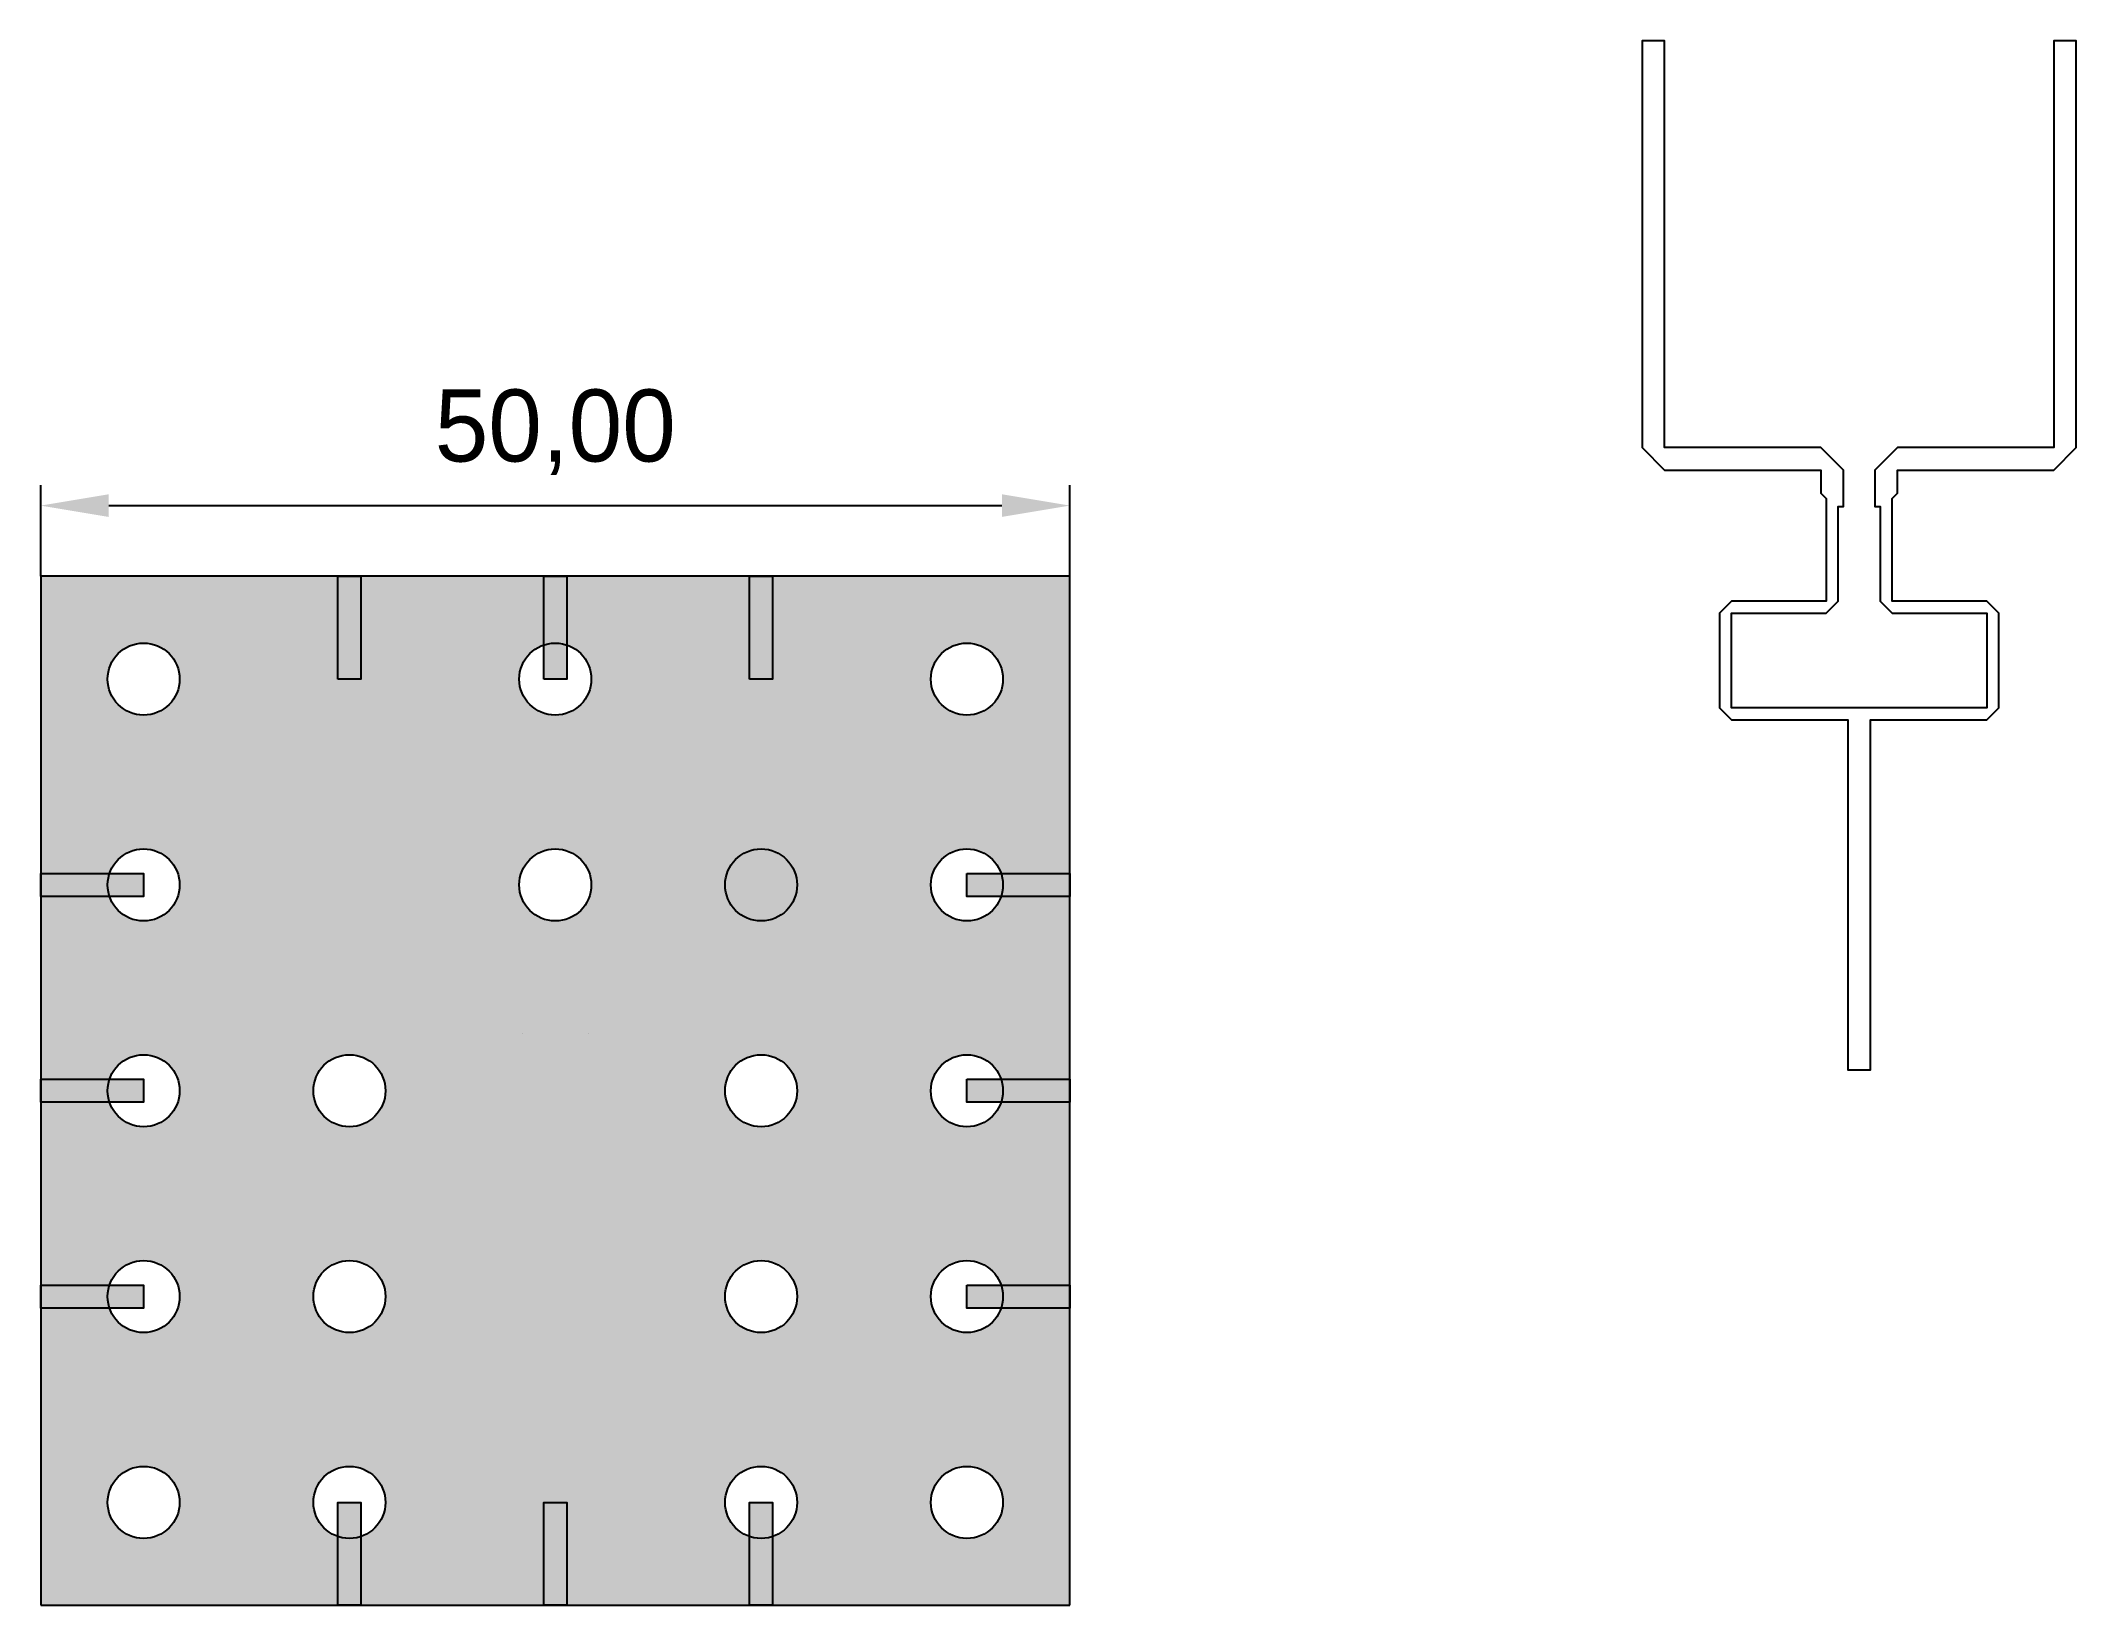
# Model space of a CAD drawing. Header units: millimetres. Extents: x -25 to 73.9, y -25 to 51.
import ezdxf

# ---------------------------------------------------------------- set-up
doc = ezdxf.new("R2010")
doc.units = ezdxf.units.MM
doc.header["$PDSIZE"] = -1
doc.layers.get('0').update_dxf_attribs({"color": 3})
doc.layers.add('cond', color=1, linetype='Continuous')
doc.dimstyles.new('ISO-25', dxfattribs={"dimtxt": 2.5, "dimasz": 2.5, "dimexe": 1.25, "dimexo": 0.625, "dimtad": 1, "dimtxsty": 'Standard', "dimcen": 2.5, "dimadec": 0, "dimazin": 0, "dimtfac": 1, "dimtmove": 0, "dimatfit": 3, "dimfxl": 1, "dimarcsym": 0})

# ---------------------------------------------------------------- blocks, each defined once
blk = doc.blocks.new('*D1')
at = {"color": 0, "lineweight": -2, "transparency": 16777216}
for p, q in [((-25, 25), (-25, 29.431)), ((25, 25), (25, 29.431)), ((-21.698, 28.431), (21.698, 28.431))]:
    blk.add_line(p, q, dxfattribs=at)
at = {"color": 0, "transparency": 16777216}
for points in [[(-21.698, 28.981), (-21.698, 27.881), (-25, 28.431)], [(21.698, 28.981), (21.698, 27.881), (25, 28.431)]]:
    blk.add_solid(points, dxfattribs=at)
at = {"layer": 'Defpoints', "color": 0, "transparency": 16777216}
for p in [(25, 28.431), (-25, 25), (25, 25)]:
    blk.add_point(p, dxfattribs=at)
at = {"color": 0, "transparency": 16777216, "insert": (0, 31.997), "char_height": 3.5, "attachment_point": 5}
blk.add_mtext('50,00', dxfattribs=at)

msp = doc.modelspace()

# ---------------------------------------------------------------- hatches: boundary and pattern name
at = {"true_color": 0x105689}
h = msp.add_hatch(color=146, dxfattribs=at)
h.dxf.hatch_style = 1
h.paths.add_polyline_path([(-25, 25), (-25, -25), (25, -25), (25, 25)])
h.paths.add_polyline_path([(-21.75, 20, -1), (-18.25, 20, -1)], flags=16)
h.paths.add_polyline_path([(-18.25, 10, -1), (-21.75, 10, -1)], flags=16)
h.paths.add_polyline_path([(-1.75, 20, -1), (1.75, 20, -1)], flags=16)
h.paths.add_polyline_path([(1.75, 10, -1), (-1.75, 10, -1)], flags=16)
h.paths.add_polyline_path([(-8.25, 0, -1), (-11.75, 0, -1)], flags=16)
h.paths.add_polyline_path([(-18.25, 0, -1), (-21.75, 0, -1)], flags=16)
h.paths.add_polyline_path([(-8.25, -10, -1), (-11.75, -10, -1)], flags=16)
h.paths.add_polyline_path([(-18.25, -10, -1), (-21.75, -10, -1)], flags=16)
h.paths.add_polyline_path([(11.75, 0, -1), (8.25, 0, -1)], flags=16)
h.paths.add_polyline_path([(18.25, 20, -1), (21.75, 20, -1)], flags=16)
h.paths.add_polyline_path([(21.75, 10, -1), (18.25, 10, -1)], flags=16)
h.paths.add_polyline_path([(11.75, -10, -1), (8.25, -10, -1)], flags=16)
h.paths.add_polyline_path([(-8.25, -20, -1), (-11.75, -20, -1)], flags=16)
h.paths.add_polyline_path([(-18.25, -20, -1), (-21.75, -20, -1)], flags=16)
h.paths.add_polyline_path([(21.75, 0, -1), (18.25, 0, -1)], flags=16)
h.paths.add_polyline_path([(21.75, -10, -1), (18.25, -10, -1)], flags=16)
h.paths.add_polyline_path([(11.75, -20, -1), (8.25, -20, -1)], flags=16)
h.paths.add_polyline_path([(21.75, -20, -1), (18.25, -20, -1)], flags=16)
h = msp.add_hatch(color=1)
h.dxf.hatch_style = 1
h.paths.add_polyline_path([(-9.443, 20), (-9.443, 25), (-10.557, 25), (-10.557, 20)])
h = msp.add_hatch(color=1)
h.dxf.hatch_style = 1
h.paths.add_polyline_path([(0.557, 20), (0.557, 25), (-0.557, 25), (-0.557, 20)])
h = msp.add_hatch(color=1)
h.dxf.hatch_style = 1
h.paths.add_polyline_path([(0.557, 20), (0.557, 25), (-0.557, 25), (-0.557, 20)])
h = msp.add_hatch(color=1)
h.dxf.hatch_style = 1
h.paths.add_polyline_path([(0.557, 20), (0.557, 25), (-0.557, 25), (-0.557, 20)])
h = msp.add_hatch(color=1)
h.dxf.hatch_style = 1
h.paths.add_polyline_path([(0.557, 20), (0.557, 25), (-0.557, 25), (-0.557, 20)])
h = msp.add_hatch(color=1)
h.dxf.hatch_style = 1
h.paths.add_polyline_path([(10.557, 20), (10.557, 25), (9.443, 25), (9.443, 20)])
h = msp.add_hatch(color=1)
h.dxf.hatch_style = 1
h.paths.add_polyline_path([(-25, 9.443), (-20, 9.443), (-20, 10.557), (-25, 10.557)])
h = msp.add_hatch(color=1)
h.dxf.hatch_style = 1
h.paths.add_polyline_path([(20, 9.443), (25, 9.443), (25, 10.557), (20, 10.557)])
h = msp.add_hatch(color=1)
h.dxf.hatch_style = 1
h.paths.add_polyline_path([(-25, -0.557), (-20, -0.557), (-20, 0.557), (-25, 0.557)])
h = msp.add_hatch(color=1)
h.dxf.hatch_style = 1
h.paths.add_polyline_path([(-25, -0.557), (-20, -0.557), (-20, 0.557), (-25, 0.557)])
h = msp.add_hatch(color=1)
h.dxf.hatch_style = 1
h.paths.add_polyline_path([(-25, -0.557), (-20, -0.557), (-20, 0.557), (-25, 0.557)])
h = msp.add_hatch(color=1)
h.dxf.hatch_style = 1
h.paths.add_polyline_path([(-25, -0.557), (-20, -0.557), (-20, 0.557), (-25, 0.557)])
h = msp.add_hatch(color=1)
h.dxf.hatch_style = 1
h.paths.add_polyline_path([(20, -0.557), (25, -0.557), (25, 0.557), (20, 0.557)])
h = msp.add_hatch(color=1)
h.dxf.hatch_style = 1
h.paths.add_polyline_path([(20, -0.557), (25, -0.557), (25, 0.557), (20, 0.557)])
h = msp.add_hatch(color=1)
h.dxf.hatch_style = 1
h.paths.add_polyline_path([(20, -0.557), (25, -0.557), (25, 0.557), (20, 0.557)])
h = msp.add_hatch(color=1)
h.dxf.hatch_style = 1
h.paths.add_polyline_path([(20, -0.557), (25, -0.557), (25, 0.557), (20, 0.557)])
h = msp.add_hatch(color=1)
h.dxf.hatch_style = 1
h.paths.add_polyline_path([(-25, -10.557), (-20, -10.557), (-20, -9.443), (-25, -9.443)])
h = msp.add_hatch(color=1)
h.dxf.hatch_style = 1
h.paths.add_polyline_path([(20, -10.557), (25, -10.557), (25, -9.443), (20, -9.443)])
h = msp.add_hatch(color=1)
h.dxf.hatch_style = 1
h.paths.add_polyline_path([(-9.443, -25), (-9.443, -20), (-10.557, -20), (-10.557, -25)])
h = msp.add_hatch(color=1)
h.dxf.hatch_style = 1
h.paths.add_polyline_path([(0.557, -25), (0.557, -20), (-0.557, -20), (-0.557, -25)])
h = msp.add_hatch(color=1)
h.dxf.hatch_style = 1
h.paths.add_polyline_path([(0.557, -25), (0.557, -20), (-0.557, -20), (-0.557, -25)])
h = msp.add_hatch(color=1)
h.dxf.hatch_style = 1
h.paths.add_polyline_path([(0.557, -25), (0.557, -20), (-0.557, -20), (-0.557, -25)])
h = msp.add_hatch(color=1)
h.dxf.hatch_style = 1
h.paths.add_polyline_path([(0.557, -25), (0.557, -20), (-0.557, -20), (-0.557, -25)])
h = msp.add_hatch(color=1)
h.dxf.hatch_style = 1
h.paths.add_polyline_path([(10.557, -25), (10.557, -20), (9.443, -20), (9.443, -25)])

# ---------------------------------------------------------------- linework, layer by layer
at = {"color": 3, "linetype": 'Continuous', "lineweight": 25}
for p, q in [((25, 25), (-25, 25)), ((-25, 25), (-25, -25)), ((25, -25), (25, 25)), ((-25, -25), (25, -25))]:
    msp.add_line(p, q, dxfattribs=at)
for points in [[(-1.601, 2.758), (-1.601, 2.758)], [(-1.601, 2.758), (-1.601, 2.758)], [(1.601, 2.758), (1.601, 2.758)], [(1.601, 2.758), (1.601, 2.758)]]:
    msp.add_lwpolyline(points)
for centre in [(-20, 20), (0, 20), (20, 20), (-20, 10), (0, 10), (10, 10), (20, 10), (-20, 0), (-10, 0), (10, 0), (20, 0), (-20, -10), (-10, -10), (10, -10), (20, -10), (-20, -20), (-10, -20), (10, -20), (20, -20)]:
    msp.add_circle(centre, 1.75, dxfattribs=at)
at = {"layer": 'cond'}
for points in [[(57.139, 18.019), (62.799, 18.019), (62.799, 1.019), (63.348, 1.019), (63.897, 1.019), (63.897, 18.019), (69.558, 18.019), (70.138, 18.599), (70.138, 23.207), (69.558, 23.787), (64.949, 23.787), (64.949, 28.395), (64.949, 28.776), (65.208, 29.036), (65.208, 29.157), (65.208, 30.157), (72.8, 30.157), (73.897, 31.255), (73.897, 51.019), (72.8, 51.019), (72.8, 31.255), (65.208, 31.255), (64.11, 30.157), (64.11, 29.157), (64.11, 28.776), (64.11, 28.395), (64.37, 28.395), (64.37, 23.787), (64.949, 23.207), (69.558, 23.207), (69.558, 18.599), (63.348, 18.599), (57.139, 18.599), (57.139, 23.207), (61.748, 23.207), (62.327, 23.787), (62.327, 28.395), (62.586, 28.395), (62.586, 28.776), (62.586, 29.157), (62.586, 30.157), (61.488, 31.255), (53.897, 31.255), (53.897, 51.019), (52.799, 51.019), (52.799, 31.255), (53.897, 30.157), (61.488, 30.157), (61.488, 29.157), (61.488, 29.036), (61.748, 28.776), (61.748, 28.395), (61.748, 23.787), (57.139, 23.787), (56.559, 23.207), (56.559, 18.599)], [(-10.557, 20), (-10.557, 25), (-9.443, 25), (-9.443, 20)], [(-0.557, 20), (-0.557, 25), (0.557, 25), (0.557, 20)], [(-0.557, 20), (-0.557, 25), (0.557, 25), (0.557, 20)], [(-0.557, 20), (-0.557, 25), (0.557, 25), (0.557, 20)], [(-0.557, 20), (-0.557, 25), (0.557, 25), (0.557, 20)], [(9.443, 20), (9.443, 25), (10.557, 25), (10.557, 20)], [(-25, 10.557), (-20, 10.557), (-20, 9.443), (-25, 9.443)], [(20, 10.557), (25, 10.557), (25, 9.443), (20, 9.443)], [(-25, 0.557), (-20, 0.557), (-20, -0.557), (-25, -0.557)], [(-25, 0.557), (-20, 0.557), (-20, -0.557), (-25, -0.557)], [(-25, 0.557), (-20, 0.557), (-20, -0.557), (-25, -0.557)], [(-25, 0.557), (-20, 0.557), (-20, -0.557), (-25, -0.557)], [(20, 0.557), (25, 0.557), (25, -0.557), (20, -0.557)], [(20, 0.557), (25, 0.557), (25, -0.557), (20, -0.557)], [(20, 0.557), (25, 0.557), (25, -0.557), (20, -0.557)], [(20, 0.557), (25, 0.557), (25, -0.557), (20, -0.557)], [(-25, -9.443), (-20, -9.443), (-20, -10.557), (-25, -10.557)], [(20, -9.443), (25, -9.443), (25, -10.557), (20, -10.557)], [(-10.557, -25), (-10.557, -20), (-9.443, -20), (-9.443, -25)], [(-0.557, -25), (-0.557, -20), (0.557, -20), (0.557, -25)], [(-0.557, -25), (-0.557, -20), (0.557, -20), (0.557, -25)], [(-0.557, -25), (-0.557, -20), (0.557, -20), (0.557, -25)], [(-0.557, -25), (-0.557, -20), (0.557, -20), (0.557, -25)], [(9.443, -25), (9.443, -20), (10.557, -20), (10.557, -25)]]:
    msp.add_lwpolyline(points, close=True, dxfattribs=at)

# ---------------------------------------------------------------- dimensions: what is measured, and where the dimension line sits
at = {"color": 3}
dim = msp.add_linear_dim(base=(25, 28.431), p1=(-25, 25), p2=(25, 25), dimstyle='ISO-25', override={"dimtxt": 3.5, "dimasz": 3.302, "dimexe": 1, "dimexo": 0, "dimgap": 1.524, "dimtih": 1, "dimtoh": 1, "dimzin": 1, "dimadec": 2, "dimtzin": 1}, dxfattribs=at)
dim.commit()
dim.dimension.update_dxf_attribs({"geometry": '*D1', "text_midpoint": (0, 31.997)})

doc.saveas('drawing.dxf')
